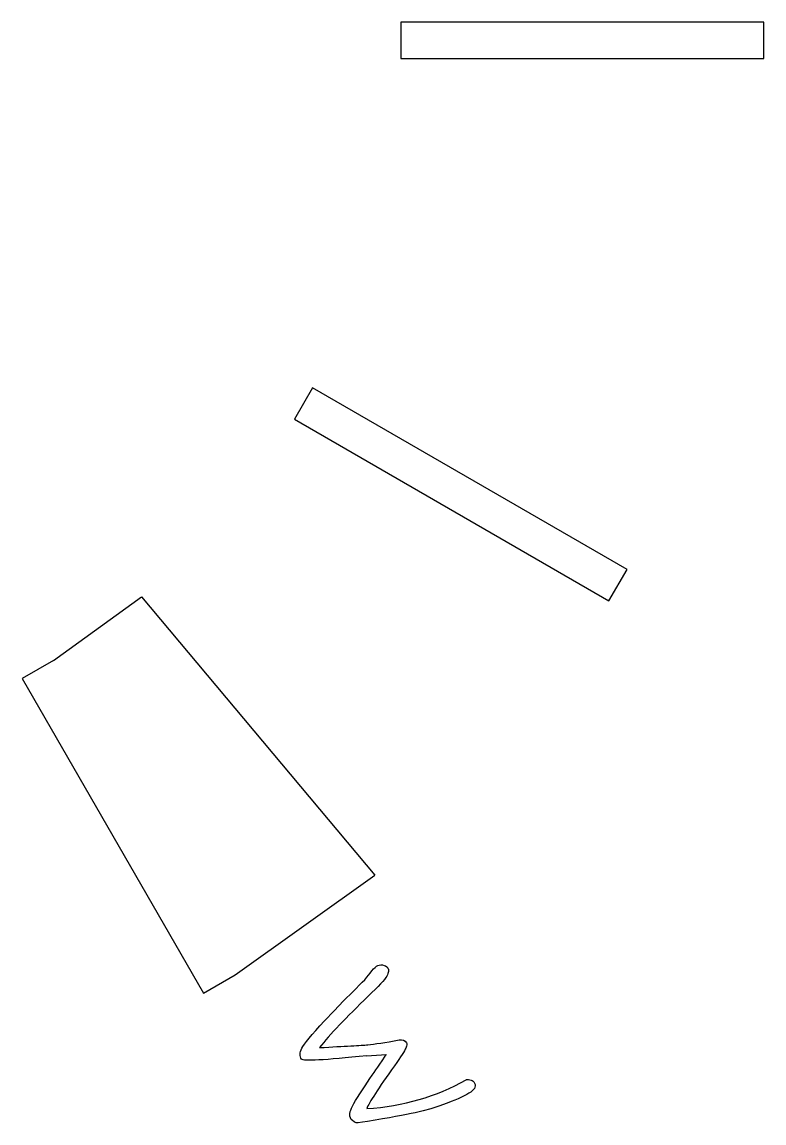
# Model space of a CAD drawing. Extents: x -1 to 127, y -80 to 138.
# Drawn here: x 114.36 to 120.9, y 1 to 10.69 of the extents above; entities that cross this region are included whole.
import ezdxf

# ---------------------------------------------------------------- set-up
doc = ezdxf.new("R2010")
doc.units = 0

msp = doc.modelspace()

# ---------------------------------------------------------------- linework, layer by layer
for p, q in [((117.704, 10.6939), (117.704, 10.3738)), ((120.904, 10.6939), (117.704, 10.6939)), ((120.904, 10.3738), (120.904, 10.6939)), ((117.704, 10.3738), (120.904, 10.3738)), ((116.926, 7.4726), (116.76598, 7.195458)), ((119.697, 5.8724), (116.92558, 7.4726)), ((116.766, 7.19545), (119.53742, 5.59525)), ((119.537, 5.59525), (119.69702, 5.872392)), ((114.642, 5.07133), (115.418562, 5.629675)), ((115.419, 5.62969), (117.47555, 3.17887)), ((114.642, 5.07145), (114.364858, 4.91143)), ((114.365, 4.91143), (115.9652, 2.14001)), ((116.242, 2.30006), (117.47505, 3.178854)), ((117.433, 2.31594), (117.44903, 2.336824)), ((117.44903, 2.336824), (117.46379, 2.353899)), ((117.46379, 2.353899), (117.476886, 2.367191)), ((117.476886, 2.367191), (117.488485, 2.376674)), ((117.489, 2.3767), (117.500825, 2.383445)), ((117.500825, 2.383445), (117.513694, 2.387453)), ((117.513694, 2.387453), (117.52741, 2.389146)), ((117.52741, 2.389146), (117.542171, 2.388017)), ((117.542171, 2.388017), (117.556508, 2.384856)), ((117.556508, 2.384856), (117.568756, 2.379381)), ((117.568756, 2.379381), (117.579085, 2.371987)), ((117.579085, 2.371987), (117.587524, 2.362504)), ((117.587, 2.36257), (117.59081, 2.355825)), ((117.59081, 2.355825), (117.59335, 2.348233)), ((117.594197, 2.331356), (117.592503, 2.322071)), ((117.59335, 2.348233), (117.594479, 2.340218)), ((117.594479, 2.340218), (117.594197, 2.331356)), ((115.965, 2.14001), (116.242142, 2.30003)), ((117.282415, 2.154949), (117.364062, 2.235328)), ((117.364, 2.23535), (117.384884, 2.258125)), ((117.384884, 2.258125), (117.403229, 2.279235)), ((117.403229, 2.279235), (117.419485, 2.298427)), ((117.419485, 2.298427), (117.433201, 2.315924)), ((117.543961, 2.243162), (117.525391, 2.222475)), ((117.558947, 2.261309), (117.543961, 2.243162)), ((117.570772, 2.276916), (117.558947, 2.261309)), ((117.579013, 2.289785), (117.570772, 2.276916)), ((117.584912, 2.301187), (117.579013, 2.289785)), ((117.589342, 2.311939), (117.584912, 2.301187)), ((117.592503, 2.322071), (117.589342, 2.311939)), ((117.199504, 2.071405), (117.282415, 2.154949)), ((117.449019, 2.144632), (117.416738, 2.11341)), ((117.477921, 2.173114), (117.449019, 2.144632)), ((117.503237, 2.19905), (117.477921, 2.173114)), ((117.525391, 2.222475), (117.503237, 2.19905)), ((117.115749, 1.984484), (117.199504, 2.071405)), ((117.345482, 2.044633), (117.311517, 2.011511)), ((117.380503, 2.078598), (117.345482, 2.044633)), ((117.417, 2.11341), (117.380503, 2.078598)), ((117.030941, 1.89461), (117.115749, 1.984484)), ((117.247591, 1.948008), (117.217636, 1.917627)), ((117.279027, 1.979442), (117.247591, 1.948008)), ((117.311517, 2.011511), (117.279027, 1.979442)), ((116.954569, 1.811067), (116.990434, 1.850939)), ((116.990434, 1.850939), (117.030941, 1.89461)), ((117.16151, 1.859402), (117.135151, 1.831349)), ((117.188942, 1.888092), (117.16151, 1.859402)), ((117.217636, 1.917627), (117.188942, 1.888092)), ((116.895717, 1.743133), (116.922923, 1.77499)), ((116.922923, 1.77499), (116.954569, 1.811067)), ((117.064482, 1.753089), (117.043372, 1.72862)), ((117.086637, 1.778404), (117.064482, 1.753089)), ((117.110259, 1.80434), (117.086637, 1.778404)), ((117.135151, 1.831349), (117.110259, 1.80434)), ((116.824428, 1.640376), (116.830976, 1.65429)), ((116.830976, 1.65429), (116.840458, 1.670546)), ((116.840458, 1.670546), (116.854598, 1.690809)), ((116.854598, 1.690809), (116.872942, 1.71508)), ((116.872942, 1.71508), (116.895717, 1.743133)), ((117.005187, 1.68242), (116.987887, 1.660689)), ((116.988, 1.66067), (117.029139, 1.662646)), ((117.023532, 1.705196), (117.005187, 1.68242)), ((117.043372, 1.72862), (117.023532, 1.705196)), ((117.029139, 1.662646), (117.068168, 1.664621)), ((117.068168, 1.664621), (117.1053, 1.666597)), ((117.1053, 1.666597), (117.140744, 1.668572)), ((117.140744, 1.668572), (117.174077, 1.670266)), ((117.174077, 1.670266), (117.2053, 1.671959)), ((117.2053, 1.671959), (117.234834, 1.673652)), ((117.234834, 1.673652), (117.262464, 1.675346)), ((117.262464, 1.675346), (117.288005, 1.676757)), ((117.288005, 1.676757), (117.311627, 1.678168)), ((117.311627, 1.678168), (117.333358, 1.679579)), ((117.333358, 1.679579), (117.353198, 1.680708)), ((117.353198, 1.680708), (117.370922, 1.681837)), ((117.370922, 1.681837), (117.386952, 1.682966)), ((117.386952, 1.682966), (117.400865, 1.684094)), ((117.400865, 1.684094), (117.412888, 1.685223)), ((117.412888, 1.685223), (117.436736, 1.687763)), ((117.436736, 1.687763), (117.463519, 1.69115)), ((117.463519, 1.69115), (117.493265, 1.695355)), ((117.493265, 1.695355), (117.526389, 1.700209)), ((117.526389, 1.700209), (117.562463, 1.70591)), ((117.562463, 1.70591), (117.601494, 1.712458)), ((117.601494, 1.712458), (117.643686, 1.719852)), ((117.643686, 1.719852), (117.689045, 1.727867)), ((117.689, 1.72839), (117.709038, 1.728599)), ((117.709038, 1.728599), (117.726338, 1.724394)), ((117.726338, 1.724394), (117.740901, 1.715955)), ((117.740901, 1.715955), (117.752726, 1.703086)), ((117.746849, 1.655798), (117.742221, 1.645892)), ((117.75255, 1.67163), (117.746849, 1.655798)), ((117.752, 1.70307), (117.755161, 1.695252)), ((117.755373, 1.684923), (117.75255, 1.67163)), ((117.755161, 1.695252), (117.755373, 1.684923)), ((116.815848, 1.601571), (116.816977, 1.613819)), ((116.816413, 1.589548), (116.815848, 1.601571)), ((116.818671, 1.578372), (116.816413, 1.589548)), ((116.816977, 1.613819), (116.8198, 1.626886)), ((116.822876, 1.567619), (116.818671, 1.578372)), ((116.8198, 1.626886), (116.824428, 1.640376)), ((116.829, 1.55729), (116.822876, 1.567619)), ((116.833609, 1.554481), (116.829178, 1.557444)), ((116.842273, 1.552223), (116.833609, 1.554481)), ((116.854916, 1.55053), (116.842273, 1.552223)), ((116.981905, 1.551941), (116.948148, 1.550247)), ((117.019878, 1.553916), (116.981905, 1.551941)), ((117.062073, 1.55688), (117.019878, 1.553916)), ((117.108276, 1.560266), (117.062073, 1.55688)), ((117.158909, 1.564471), (117.108276, 1.560266)), ((117.21355, 1.569326), (117.158909, 1.564471)), ((117.272622, 1.574801), (117.21355, 1.569326)), ((117.335701, 1.580925), (117.272622, 1.574801)), ((117.403, 1.58767), (117.335701, 1.580925)), ((117.403, 1.58767), (117.446129, 1.591706)), ((117.446129, 1.591706), (117.489318, 1.595064)), ((117.489318, 1.595064), (117.575785, 1.599044)), ((117.513, 1.50582), (117.546124, 1.553499)), ((117.546124, 1.553499), (117.575447, 1.599069)), ((117.685269, 1.555609), (117.667122, 1.52925)), ((117.701299, 1.579033), (117.685269, 1.555609)), ((117.714789, 1.599918), (117.701299, 1.579033)), ((117.726191, 1.617839), (117.714789, 1.599918)), ((117.735476, 1.633248), (117.726191, 1.617839)), ((117.742221, 1.645892), (117.735476, 1.633248)), ((116.871991, 1.549401), (116.854916, 1.55053)), ((116.893101, 1.549118), (116.871991, 1.549401)), ((116.918614, 1.549401), (116.893101, 1.549118)), ((116.948148, 1.550247), (116.918614, 1.549401)), ((117.468283, 1.442055), (117.484539, 1.465677)), ((117.484539, 1.465677), (117.499525, 1.486985)), ((117.499525, 1.486985), (117.513015, 1.505753)), ((117.621064, 1.463621), (117.596595, 1.4286)), ((117.647, 1.50033), (117.621064, 1.463621)), ((117.667122, 1.52925), (117.646661, 1.500344)), ((117.410484, 1.357245), (117.431171, 1.387835)), ((117.431171, 1.387835), (117.450362, 1.416316)), ((117.450362, 1.416316), (117.468283, 1.442055)), ((117.551665, 1.364045), (117.531402, 1.334299)), ((117.573397, 1.395479), (117.551665, 1.364045)), ((117.596595, 1.4286), (117.573397, 1.395479)), ((118.22958, 1.350293), (118.278737, 1.377302)), ((118.278, 1.37733), (118.283278, 1.379588)), ((118.283278, 1.379588), (118.290446, 1.380152)), ((118.290446, 1.380152), (118.299929, 1.379588)), ((118.299929, 1.379588), (118.31133, 1.377612)), ((118.31133, 1.377612), (118.32293, 1.374226)), ((118.32293, 1.374226), (118.332836, 1.37002)), ((118.332836, 1.37002), (118.340653, 1.364545)), ((118.340653, 1.364545), (118.346552, 1.357998)), ((118.347, 1.35793), (118.353745, 1.346331)), ((117.341706, 1.25387), (117.364707, 1.28889)), ((117.364707, 1.28889), (117.388329, 1.324332)), ((117.388329, 1.324332), (117.410484, 1.357245)), ((117.495136, 1.280282), (117.479106, 1.255813)), ((117.512634, 1.306444), (117.495136, 1.280282)), ((117.531402, 1.334299), (117.512634, 1.306444)), ((118.025573, 1.256849), (118.077683, 1.277931)), ((118.077683, 1.277931), (118.128948, 1.300509)), ((118.128948, 1.300509), (118.179582, 1.324554)), ((118.179582, 1.324554), (118.22958, 1.350293)), ((118.32, 1.26911), (118.303123, 1.258132)), ((118.333002, 1.279698), (118.319512, 1.269143)), ((118.343754, 1.290451), (118.333002, 1.279698)), ((118.351346, 1.301203), (118.343754, 1.290451)), ((118.356398, 1.312379), (118.351346, 1.301203)), ((118.353745, 1.346331), (118.357527, 1.334731)), ((118.358374, 1.323555), (118.356398, 1.312379)), ((118.357527, 1.334731), (118.358374, 1.323555)), ((117.277388, 1.145666), (117.28941, 1.168018)), ((117.28941, 1.168018), (117.304171, 1.193531)), ((117.304171, 1.193531), (117.321668, 1.222012)), ((117.321668, 1.222012), (117.341706, 1.25387)), ((117.42952, 1.175436), (117.420658, 1.159829)), ((117.439651, 1.192962), (117.42952, 1.175436)), ((117.451477, 1.212153), (117.439651, 1.192962)), ((117.464543, 1.233038), (117.451477, 1.212153)), ((117.479106, 1.255813), (117.464543, 1.233038)), ((117.697092, 1.161712), (117.753633, 1.173735)), ((117.753633, 1.173735), (117.809538, 1.187451)), ((117.809538, 1.187451), (117.864602, 1.202634)), ((117.864602, 1.202634), (117.919032, 1.219088)), ((117.919032, 1.219088), (117.97262, 1.237235)), ((117.97262, 1.237235), (118.025573, 1.256849)), ((118.111745, 1.170558), (118.039595, 1.144622)), ((118.146978, 1.184274), (118.111745, 1.170558)), ((118.179467, 1.197369), (118.146978, 1.184274)), ((118.209425, 1.210238), (118.179467, 1.197369)), ((118.236857, 1.222882), (118.209425, 1.210238)), ((118.261552, 1.234905), (118.236857, 1.222882)), ((118.283706, 1.24673), (118.261552, 1.234905)), ((118.303123, 1.258132), (118.283706, 1.24673)), ((117.255007, 1.076267), (117.257971, 1.097575)), ((117.255219, 1.0575), (117.255007, 1.076267)), ((117.257971, 1.097575), (117.261753, 1.110444)), ((117.261753, 1.110444), (117.2683, 1.126475)), ((117.2683, 1.126475), (117.277388, 1.145666)), ((117.407168, 1.133667), (117.402539, 1.123338)), ((117.403, 1.12333), (117.463336, 1.127958)), ((117.413066, 1.145916), (117.407168, 1.133667)), ((117.420658, 1.159829), (117.413066, 1.145916)), ((117.463336, 1.127958), (117.522831, 1.134083)), ((117.522831, 1.134083), (117.581692, 1.141872)), ((117.581692, 1.141872), (117.639708, 1.15096)), ((117.639708, 1.15096), (117.697092, 1.161712)), ((117.75373, 1.070341), (117.70816, 1.061677)), ((117.794658, 1.078582), (117.75373, 1.070341)), ((117.830734, 1.086174), (117.794658, 1.078582)), ((117.899088, 1.10243), (117.830734, 1.086174)), ((117.968707, 1.122044), (117.899088, 1.10243)), ((118.039595, 1.144622), (117.968707, 1.122044)), ((117.259029, 1.041243), (117.255219, 1.0575)), ((117.266, 1.02733), (117.259029, 1.041243)), ((117.276369, 1.01701), (117.266238, 1.027339)), ((117.2924, 1.006032), (117.276369, 1.01701)), ((117.301685, 1.001177), (117.2924, 1.006032)), ((117.310744, 0.998016), (117.301685, 1.001177)), ((117.318985, 0.996323), (117.310744, 0.998016)), ((117.327, 0.996532), (117.318985, 0.996323)), ((117.365329, 1.003489), (117.327144, 0.996518)), ((117.409, 1.01046), (117.365329, 1.003489)), ((117.478626, 1.021827), (117.409425, 1.010425)), ((117.542969, 1.03258), (117.478626, 1.021827)), ((117.602673, 1.042909), (117.542969, 1.03258)), ((117.657738, 1.052617), (117.602673, 1.042909)), ((117.70816, 1.061677), (117.657738, 1.052617))]:
    msp.add_line(p, q)

doc.saveas('drawing.dxf')
